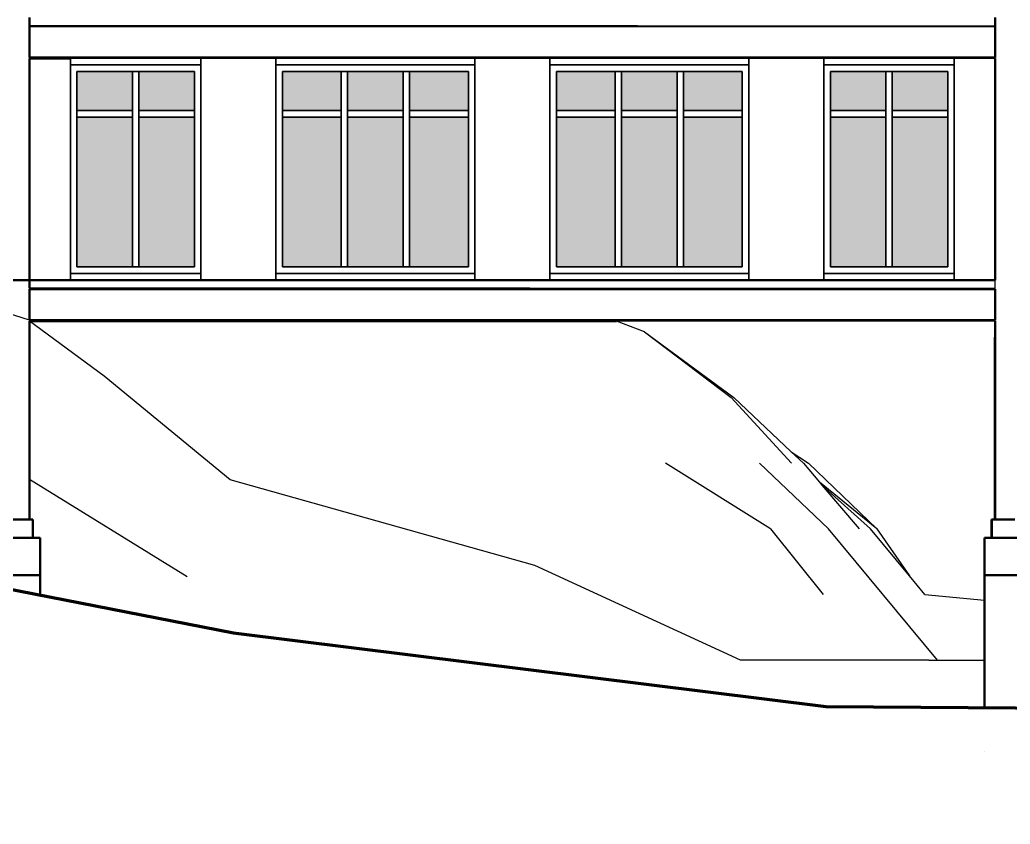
# Model space of a CAD drawing. Header units: metres. Extents: x -57 to 501, y 45 to 307.
# Drawn here: x 313.32 to 328.4, y 273.69 to 285.94 of the extents above; entities that cross this region are included whole.
import ezdxf

# ---------------------------------------------------------------- set-up
doc = ezdxf.new("R2010")
doc.units = ezdxf.units.M
doc.layers.add('atras', color=7, linetype='Continuous')

msp = doc.modelspace()

# ---------------------------------------------------------------- hatches: boundary and pattern name
h = msp.add_hatch(color=256)
h.dxf.hatch_style = 1
h.set_gradient(color1=(147, 149, 152), name='HEMISPHERICAL')
h.paths.add_polyline_path([(315.03, 285.149), (314.186, 285.149), (314.186, 284.554), (315.03, 284.554)])
h.paths.add_polyline_path([(315.974, 285.149), (315.13, 285.149), (315.13, 284.554), (315.974, 284.554)])
h.paths.add_polyline_path([(315.03, 284.454), (314.186, 284.454), (314.186, 282.174), (315.03, 282.174)])
h.paths.add_polyline_path([(315.974, 284.454), (315.13, 284.454), (315.13, 282.174), (315.974, 282.174)])
h.paths.add_polyline_path([(318.209, 285.149), (317.315, 285.149), (317.315, 284.554), (318.209, 284.554)])
h.paths.add_polyline_path([(319.152, 285.149), (318.308, 285.149), (318.308, 284.554), (319.152, 284.554)])
h.paths.add_polyline_path([(320.146, 285.149), (319.252, 285.149), (319.252, 284.554), (320.146, 284.554)])
h.paths.add_polyline_path([(318.209, 284.454), (317.315, 284.454), (317.315, 282.174), (318.209, 282.174)])
h.paths.add_polyline_path([(319.152, 284.454), (318.308, 284.454), (318.308, 282.174), (319.152, 282.174)])
h.paths.add_polyline_path([(320.146, 284.454), (319.252, 284.454), (319.252, 282.174), (320.146, 282.174)])
h.paths.add_polyline_path([(322.38, 285.149), (321.487, 285.149), (321.487, 284.554), (322.38, 284.554)])
h.paths.add_polyline_path([(323.324, 285.149), (322.48, 285.149), (322.48, 284.554), (323.324, 284.554)])
h.paths.add_polyline_path([(324.317, 285.149), (323.423, 285.149), (323.423, 284.554), (324.317, 284.554)])
h.paths.add_polyline_path([(322.38, 284.454), (321.487, 284.454), (321.487, 282.174), (322.38, 282.174)])
h.paths.add_polyline_path([(323.324, 284.454), (322.48, 284.454), (322.48, 282.174), (323.324, 282.174)])
h.paths.add_polyline_path([(324.317, 284.454), (323.423, 284.454), (323.423, 282.174), (324.317, 282.174)])
h.paths.add_polyline_path([(326.502, 285.149), (325.658, 285.149), (325.658, 284.554), (326.502, 284.554)])
h.paths.add_polyline_path([(327.446, 285.149), (326.602, 285.149), (326.602, 284.554), (327.446, 284.554)])
h.paths.add_polyline_path([(326.502, 284.454), (325.658, 284.454), (325.658, 282.174), (326.502, 282.174)])
h.paths.add_polyline_path([(327.446, 284.454), (326.602, 284.454), (326.602, 282.174), (327.446, 282.174)])
h.paths.add_polyline_path([(330.972, 285.149), (330.914, 285.149), (330.914, 284.554), (330.972, 284.554)])

# ---------------------------------------------------------------- linework, layer by layer
at = {"lineweight": 50}
for p, q in [((313.466, 285.9), (313.466, 285.97)), ((328.166, 285.9), (328.166, 285.97)), ((313.466, 285.844), (313.466, 285.894)), ((313.466, 285.844), (313.466, 285.828)), ((313.466, 285.36), (313.466, 285.828)), ((328.166, 285.85), (328.166, 285.9)), ((328.166, 285.844), (328.166, 285.85)), ((328.166, 285.828), (328.166, 285.844)), ((328.166, 285.36), (328.166, 285.828)), ((328.166, 285.36), (313.466, 285.36)), ((314.087, 285.344), (313.466, 285.344)), ((313.466, 285.344), (313.466, 281.974)), ((328.166, 281.974), (328.166, 285.344)), ((313.166, 281.974), (313.466, 281.974)), ((313.466, 281.974), (314.087, 281.974)), ((313.466, 281.904), (313.466, 281.974)), ((313.466, 281.849), (313.466, 281.899)), ((314.087, 281.974), (315.859, 281.974)), ((315.859, 281.974), (316.073, 281.974)), ((316.073, 281.974), (317.216, 281.974)), ((317.216, 281.974), (318.966, 281.974)), ((318.966, 281.974), (320.245, 281.974)), ((320.245, 281.974), (321.387, 281.974)), ((321.387, 281.974), (322.072, 281.974)), ((322.072, 281.974), (324.417, 281.974)), ((324.417, 281.974), (325.179, 281.974)), ((325.179, 281.974), (325.559, 281.974)), ((325.559, 281.974), (327.545, 281.974)), ((327.545, 281.974), (328.166, 281.974)), ((328.166, 281.833), (313.466, 281.833)), ((313.466, 281.365), (313.466, 281.833)), ((328.166, 281.365), (328.166, 281.833)), ((328.166, 281.365), (313.466, 281.365)), ((313.466, 278.329), (313.466, 281.349)), ((322.4, 281.349), (313.466, 281.349)), ((328.166, 278.329), (328.166, 281.349)), ((328.164, 278.329), (328.164, 281.103)), ((313.466, 278.329), (313.166, 278.329)), ((313.516, 278.329), (313.466, 278.329)), ((313.516, 278.329), (313.516, 278.049)), ((328.114, 278.329), (328.114, 278.049)), ((328.114, 278.329), (328.116, 278.329)), ((328.116, 278.329), (328.116, 278.049)), ((328.164, 278.329), (328.116, 278.329)), ((328.166, 278.329), (328.164, 278.329)), ((328.466, 278.329), (328.166, 278.329)), ((313.516, 278.049), (313.116, 278.049)), ((313.626, 278.049), (313.516, 278.049)), ((313.626, 278.049), (313.626, 277.479)), ((328.004, 278.049), (328.006, 278.049)), ((328.004, 278.049), (328.004, 277.479)), ((328.006, 278.049), (328.006, 277.479)), ((328.114, 278.049), (328.006, 278.049)), ((328.116, 278.049), (328.114, 278.049)), ((328.516, 278.049), (328.116, 278.049)), ((313.626, 277.479), (313.006, 277.479)), ((313.626, 277.479), (313.626, 277.173)), ((328.006, 277.479), (328.004, 277.479)), ((328.004, 277.479), (328.004, 277.103)), ((328.626, 277.479), (328.006, 277.479)), ((328.006, 277.479), (328.006, 275.459))]:
    msp.add_line(p, q, dxfattribs=at)
for p, q in [((313.466, 285.894), (313.466, 285.9)), ((313.594, 285.844), (313.466, 285.844)), ((328.166, 285.828), (313.466, 285.828)), ((313.596, 285.844), (313.594, 285.844)), ((313.725, 285.844), (313.596, 285.844)), ((313.727, 285.844), (313.725, 285.844)), ((313.876, 285.844), (313.727, 285.844)), ((313.878, 285.844), (313.876, 285.844)), ((314.007, 285.844), (313.878, 285.844)), ((314.012, 285.844), (314.007, 285.844)), ((314.158, 285.844), (314.012, 285.844)), ((314.161, 285.844), (314.158, 285.844)), ((314.29, 285.844), (314.161, 285.844)), ((314.297, 285.844), (314.29, 285.844)), ((314.441, 285.844), (314.297, 285.844)), ((314.443, 285.844), (314.441, 285.844)), ((314.572, 285.844), (314.443, 285.844)), ((314.582, 285.844), (314.572, 285.844)), ((314.723, 285.844), (314.582, 285.844)), ((314.726, 285.844), (314.723, 285.844)), ((314.854, 285.844), (314.726, 285.844)), ((314.867, 285.844), (314.854, 285.844)), ((315.006, 285.844), (314.867, 285.844)), ((315.008, 285.844), (315.006, 285.844)), ((315.137, 285.844), (315.008, 285.844)), ((315.152, 285.844), (315.137, 285.844)), ((315.288, 285.844), (315.152, 285.844)), ((315.29, 285.844), (315.288, 285.844)), ((315.419, 285.844), (315.29, 285.844)), ((315.436, 285.844), (315.419, 285.844)), ((315.57, 285.844), (315.436, 285.844)), ((315.573, 285.844), (315.57, 285.844)), ((315.702, 285.844), (315.573, 285.844)), ((315.721, 285.844), (315.702, 285.844)), ((315.853, 285.844), (315.721, 285.844)), ((315.855, 285.844), (315.853, 285.844)), ((315.859, 285.844), (315.855, 285.844)), ((315.876, 285.844), (315.859, 285.844)), ((315.88, 285.844), (315.876, 285.844)), ((322.724, 285.844), (315.88, 285.844)), ((322.724, 285.844), (328.164, 285.844)), ((328.166, 285.844), (328.164, 285.844)), ((313.466, 285.36), (313.466, 285.344)), ((316.073, 285.344), (314.087, 285.344)), ((317.216, 285.344), (316.073, 285.344)), ((320.245, 285.344), (317.216, 285.344)), ((321.387, 285.344), (320.245, 285.344)), ((324.417, 285.344), (321.387, 285.344)), ((325.559, 285.344), (324.417, 285.344)), ((327.545, 285.344), (325.559, 285.344)), ((328.166, 285.344), (327.545, 285.344)), ((328.166, 285.344), (328.166, 285.36)), ((313.466, 281.899), (313.463, 281.899)), ((313.466, 281.899), (313.466, 281.904)), ((328.166, 281.904), (328.166, 281.974)), ((328.166, 281.849), (328.166, 281.904)), ((313.466, 281.849), (313.466, 281.833)), ((313.594, 281.849), (313.466, 281.849)), ((313.596, 281.849), (313.594, 281.849)), ((313.725, 281.849), (313.596, 281.849)), ((313.876, 281.849), (313.725, 281.849)), ((313.878, 281.849), (313.876, 281.849)), ((314.007, 281.849), (313.878, 281.849)), ((314.158, 281.849), (314.007, 281.849)), ((314.161, 281.849), (314.158, 281.849)), ((314.29, 281.849), (314.161, 281.849)), ((314.441, 281.849), (314.29, 281.849)), ((314.443, 281.849), (314.441, 281.849)), ((314.572, 281.849), (314.443, 281.849)), ((314.723, 281.849), (314.572, 281.849)), ((314.726, 281.849), (314.723, 281.849)), ((314.854, 281.849), (314.726, 281.849)), ((315.006, 281.849), (314.854, 281.849)), ((315.008, 281.849), (315.006, 281.849)), ((315.137, 281.849), (315.008, 281.849)), ((315.288, 281.849), (315.137, 281.849)), ((315.29, 281.849), (315.288, 281.849)), ((315.419, 281.849), (315.29, 281.849)), ((315.57, 281.849), (315.419, 281.849)), ((315.573, 281.849), (315.57, 281.849)), ((315.702, 281.849), (315.573, 281.849)), ((315.853, 281.849), (315.702, 281.849)), ((315.855, 281.849), (315.853, 281.849)), ((315.859, 281.849), (315.855, 281.849)), ((321.08, 281.849), (315.859, 281.849)), ((321.08, 281.849), (328.164, 281.849)), ((328.166, 281.849), (328.164, 281.849)), ((328.166, 281.833), (328.166, 281.849)), ((313.466, 281.365), (313.466, 281.349)), ((327.487, 281.349), (322.4, 281.349)), ((328.164, 281.349), (327.487, 281.349)), ((328.164, 281.103), (328.164, 281.349)), ((328.166, 281.349), (328.164, 281.349)), ((328.166, 281.349), (328.166, 281.365)), ((328.004, 276.187), (328.004, 277.103)), ((328.006, 274.795), (328.004, 274.796))]:
    msp.add_line(p, q)
at = {"color": 9, "true_color": 0xc7c8ca}
for p, q in [((322.828, 281.187), (322.4, 281.349)), ((322.828, 281.187), (324.188, 280.187)), ((322.828, 281.187), (324.148, 280.187)), ((324.148, 280.187), (325.068, 279.187)), ((324.188, 280.187), (325.063, 279.36)), ((325.063, 279.36), (325.328, 279.187)), ((325.063, 279.36), (325.248, 279.187)), ((324.748, 278.187), (323.148, 279.187)), ((324.578, 279.187), (325.628, 278.187)), ((325.248, 279.187), (325.494, 278.897)), ((325.328, 279.187), (326.368, 278.187)), ((326.368, 278.187), (325.494, 278.897)), ((325.494, 278.897), (325.531, 278.853)), ((325.531, 278.853), (326.268, 278.187)), ((325.531, 278.853), (326.098, 278.187)), ((324.748, 278.187), (325.548, 277.187)), ((327.288, 276.187), (325.628, 278.187)), ((326.861, 277.472), (326.268, 278.187)), ((326.368, 278.187), (326.861, 277.472)), ((327.098, 277.187), (326.861, 277.472)), ((327.098, 277.187), (328.004, 277.103)), ((327.158, 276.187), (327.288, 276.187)), ((327.288, 276.187), (328.004, 276.187))]:
    msp.add_line(p, q, dxfattribs=at)
for points in [[(313.466, 281.365), (308.629, 282.902), (307.043, 284.365), (304.452, 285.187)], [(327.158, 276.187), (324.288, 276.187), (321.16, 277.628), (316.517, 278.931), (314.6, 280.511), (313.466, 281.349)], [(313.466, 278.944), (315.866, 277.461)]]:
    msp.add_lwpolyline(points, dxfattribs=at)
at = {"lineweight": 80}
msp.add_lwpolyline([(358.004, 273.69), (352.306, 274.275), (346.306, 274.275), (341.808, 275.425), (332.808, 275.425), (325.593, 275.475), (316.569, 276.596), (311.43, 277.604), (302.42, 281.383)], dxfattribs=at)
at = {"layer": 'atras', "lineweight": 35}
for p, q in [((314.087, 285.249), (314.087, 285.344)), ((316.073, 285.344), (316.073, 285.249)), ((317.216, 285.249), (317.216, 285.344)), ((320.245, 285.344), (320.245, 285.249)), ((321.387, 285.249), (321.387, 285.344)), ((324.417, 285.344), (324.417, 285.249)), ((325.559, 285.249), (325.559, 285.344)), ((327.545, 285.344), (327.545, 285.249)), ((314.087, 285.249), (316.073, 285.249)), ((314.087, 282.074), (314.087, 285.249)), ((316.073, 285.249), (316.073, 282.074)), ((317.216, 282.074), (317.216, 285.249)), ((317.216, 285.249), (320.245, 285.249)), ((320.245, 285.249), (320.245, 282.074)), ((321.387, 282.074), (321.387, 285.249)), ((321.387, 285.249), (324.417, 285.249)), ((324.417, 285.249), (324.417, 282.074)), ((325.559, 285.249), (327.545, 285.249)), ((325.559, 282.074), (325.559, 285.249)), ((327.545, 285.249), (327.545, 282.074)), ((314.186, 284.554), (314.186, 285.149)), ((314.186, 285.149), (315.03, 285.149)), ((315.03, 285.149), (315.13, 285.149)), ((315.03, 285.149), (315.03, 284.554)), ((315.13, 284.554), (315.13, 285.149)), ((315.13, 285.149), (315.974, 285.149)), ((315.974, 285.149), (315.974, 284.554)), ((317.315, 284.554), (317.315, 285.149)), ((317.315, 285.149), (318.209, 285.149)), ((318.209, 285.149), (318.308, 285.149)), ((318.209, 285.149), (318.209, 284.554)), ((318.308, 285.149), (319.152, 285.149)), ((318.308, 284.554), (318.308, 285.149)), ((319.152, 285.149), (319.252, 285.149)), ((319.152, 285.149), (319.152, 284.554)), ((319.252, 284.554), (319.252, 285.149)), ((319.252, 285.149), (320.146, 285.149)), ((320.146, 285.149), (320.146, 284.554)), ((321.487, 284.554), (321.487, 285.149)), ((321.487, 285.149), (322.38, 285.149)), ((322.38, 285.149), (322.48, 285.149)), ((322.38, 285.149), (322.38, 284.554)), ((322.48, 285.149), (323.324, 285.149)), ((322.48, 284.554), (322.48, 285.149)), ((323.324, 285.149), (323.324, 284.554)), ((323.324, 285.149), (323.423, 285.149)), ((323.423, 284.554), (323.423, 285.149)), ((323.423, 285.149), (324.317, 285.149)), ((324.317, 285.149), (324.317, 284.554)), ((325.658, 284.554), (325.658, 285.149)), ((325.658, 285.149), (326.502, 285.149)), ((326.502, 285.149), (326.602, 285.149)), ((326.502, 285.149), (326.502, 284.554)), ((326.602, 284.554), (326.602, 285.149)), ((326.602, 285.149), (327.446, 285.149)), ((327.446, 285.149), (327.446, 284.554)), ((315.03, 284.554), (314.186, 284.554)), ((314.186, 284.554), (314.186, 284.454)), ((315.03, 284.454), (314.186, 284.454)), ((314.186, 282.174), (314.186, 284.454)), ((315.03, 284.554), (315.03, 284.454)), ((315.03, 284.454), (315.03, 282.174)), ((315.974, 284.554), (315.13, 284.554)), ((315.13, 284.554), (315.13, 284.454)), ((315.974, 284.454), (315.13, 284.454)), ((315.13, 282.174), (315.13, 284.454)), ((315.974, 284.554), (315.974, 284.454)), ((315.974, 284.454), (315.974, 282.174)), ((318.209, 284.554), (317.315, 284.554)), ((317.315, 284.554), (317.315, 284.454)), ((318.209, 284.454), (317.315, 284.454)), ((317.315, 282.174), (317.315, 284.454)), ((318.209, 284.554), (318.209, 284.454)), ((318.209, 284.454), (318.209, 282.174)), ((319.152, 284.554), (318.308, 284.554)), ((318.308, 284.554), (318.308, 284.454)), ((319.152, 284.454), (318.308, 284.454)), ((318.308, 282.174), (318.308, 284.454)), ((319.152, 284.554), (319.152, 284.454)), ((319.152, 284.454), (319.152, 282.174)), ((320.146, 284.554), (319.252, 284.554)), ((319.252, 284.554), (319.252, 284.454)), ((320.146, 284.454), (319.252, 284.454)), ((319.252, 282.174), (319.252, 284.454)), ((320.146, 284.554), (320.146, 284.454)), ((320.146, 284.454), (320.146, 282.174)), ((322.38, 284.554), (321.487, 284.554)), ((321.487, 284.554), (321.487, 284.454)), ((322.38, 284.454), (321.487, 284.454)), ((321.487, 282.174), (321.487, 284.454)), ((322.38, 284.554), (322.38, 284.454)), ((322.38, 284.454), (322.38, 282.174)), ((323.324, 284.554), (322.48, 284.554)), ((322.48, 284.554), (322.48, 284.454)), ((323.324, 284.454), (322.48, 284.454)), ((322.48, 282.174), (322.48, 284.454)), ((323.324, 284.554), (323.324, 284.454)), ((323.324, 284.454), (323.324, 282.174)), ((324.317, 284.554), (323.423, 284.554)), ((323.423, 284.554), (323.423, 284.454)), ((324.317, 284.454), (323.423, 284.454)), ((323.423, 282.174), (323.423, 284.454)), ((324.317, 284.554), (324.317, 284.454)), ((324.317, 284.454), (324.317, 282.174)), ((326.502, 284.554), (325.658, 284.554)), ((325.658, 284.554), (325.658, 284.454)), ((326.502, 284.454), (325.658, 284.454)), ((325.658, 282.174), (325.658, 284.454)), ((326.502, 284.554), (326.502, 284.454)), ((326.502, 284.454), (326.502, 282.174)), ((327.446, 284.554), (326.602, 284.554)), ((326.602, 284.554), (326.602, 284.454)), ((327.446, 284.454), (326.602, 284.454)), ((326.602, 282.174), (326.602, 284.454)), ((327.446, 284.554), (327.446, 284.454)), ((327.446, 284.454), (327.446, 282.174)), ((315.03, 282.174), (314.186, 282.174)), ((315.03, 282.174), (315.13, 282.174)), ((315.974, 282.174), (315.13, 282.174)), ((318.209, 282.174), (317.315, 282.174)), ((318.209, 282.174), (318.308, 282.174)), ((319.152, 282.174), (318.308, 282.174)), ((319.152, 282.174), (319.252, 282.174)), ((320.146, 282.174), (319.252, 282.174)), ((322.38, 282.174), (321.487, 282.174)), ((322.38, 282.174), (322.48, 282.174)), ((323.324, 282.174), (322.48, 282.174)), ((323.324, 282.174), (323.423, 282.174)), ((324.317, 282.174), (323.423, 282.174)), ((326.502, 282.174), (325.658, 282.174)), ((326.502, 282.174), (326.602, 282.174)), ((327.446, 282.174), (326.602, 282.174)), ((316.073, 282.074), (314.087, 282.074)), ((314.087, 281.974), (314.087, 282.074)), ((316.073, 282.074), (316.073, 281.974)), ((320.245, 282.074), (317.216, 282.074)), ((317.216, 281.974), (317.216, 282.074)), ((320.245, 282.074), (320.245, 281.974)), ((324.417, 282.074), (321.387, 282.074)), ((321.387, 281.974), (321.387, 282.074)), ((324.417, 282.074), (324.417, 281.974)), ((327.545, 282.074), (325.559, 282.074)), ((325.559, 281.974), (325.559, 282.074)), ((327.545, 282.074), (327.545, 281.974))]:
    msp.add_line(p, q, dxfattribs=at)

doc.saveas('drawing.dxf')
